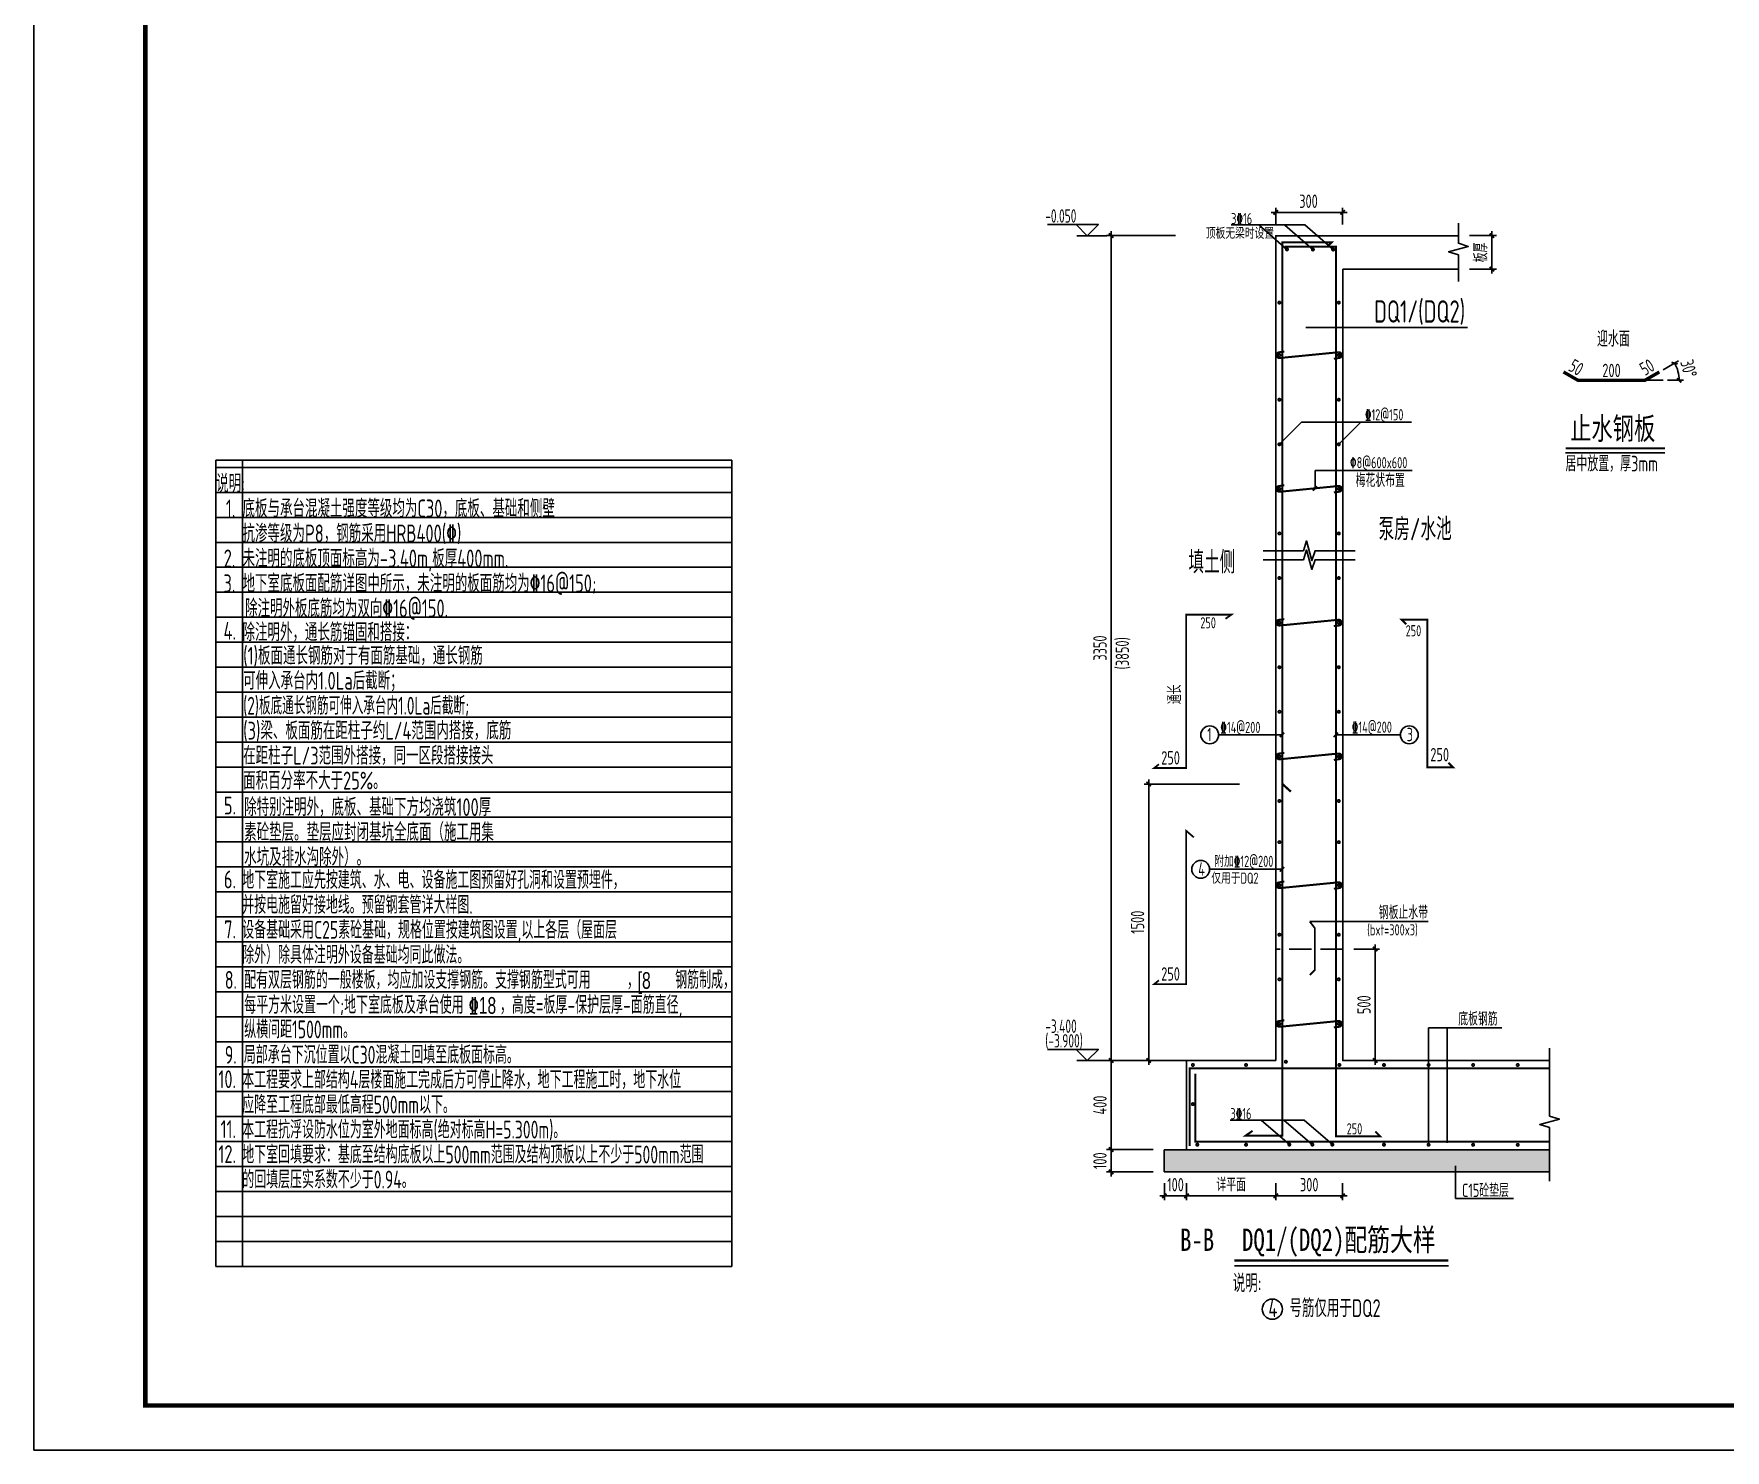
# Model space of a CAD drawing. Extents: x -695511 to 885008, y -751583 to -95266.
# Drawn here: x -560329 to -522403, y -400244 to -368476 of the extents above; entities that cross this region are included whole.
import ezdxf
from ezdxf.enums import TextEntityAlignment as Align

# ---------------------------------------------------------------- set-up
doc = ezdxf.new("R2010")
doc.units = 0
doc.header["$LTSCALE"] = 1000
doc.header["$MEASUREMENT"] = 0
doc.linetypes.add('DASH', pattern=[0.35, 0.25, -0.1])
doc.layers.add('_TSZ_PLOT_MARK', color=1, linetype='Continuous', plot=False)
doc.layers.add('打印范围（不打印！）', color=5, linetype='Continuous', plot=False)
for name, color, linetype in [('B-大样', 4, 'Continuous'), ('BEAM_CON', 4, 'Continuous'), ('BEAM_CONT', 4, 'Continuous'), ('PUB_TEXT', 7, 'Continuous'), ('PUB_TITLE', 4, 'Continuous'), ('REIN', 6, 'Continuous'), ('STEEL', 6, 'Continuous'), ('supertext', 140, 'Continuous'), ('TEXT', 7, 'Continuous'), ('THIN', 7, 'Continuous'), ('构件外轮廓线', 7, 'Continuous')]:
    doc.layers.add(name, color=color, linetype=linetype)
doc.layers.add('DIM', color=3, linetype='Continuous', lineweight=25)
doc.styles.add('-黑体', font='simhei.ttf', dxfattribs={"width": 0.8})
doc.styles.add('TSSD_Dimension', font='tssdeng.shx', dxfattribs={"width": 0.7, "bigfont": 'hztxt.shx'})
doc.styles.add('TSSD_Norm', font='Tssdeng.shx', dxfattribs={"bigfont": 'hztxt.shx'})
doc.styles.add('TSSD_Rein', font='Tssdeng.shx', dxfattribs={"width": 0.7, "bigfont": 'hztxt.shx'})
doc.styles.add('样式 1', font='GS_TXT.shx', dxfattribs={"width": 0.7, "height": 375, "bigfont": 'yjkchn.shx'})
doc.dimstyles.new('TSSD_100_100', dxfattribs={"dimtxt": 300, "dimasz": 100, "dimexe": 100, "dimexo": 250, "dimgap": 100, "dimtad": 1, "dimdec": 0, "dimzin": 0, "dimdsep": 46, "dimtxsty": 'TSSD_Dimension', "dimblk": 'ARCHTICK', "dimblk1": 'ARCHTICK', "dimblk2": 'ARCHTICK', "dimcen": 0, "dimdle": 100, "dimclrt": 7, "dimadec": 0, "dimazin": 0, "dimtfac": 1, "dimtdec": 0, "dimtix": 1, "dimtmove": 2, "dimatfit": 3, "dimfxl": 1, "dimtolj": 1, "dimtzin": 0, "dimarcsym": 0})
doc.dimstyles.new('TSSD_20_50', dxfattribs={"dimtxt": 150, "dimasz": 50, "dimexe": 50, "dimexo": 125, "dimgap": 50, "dimtad": 1, "dimdec": 0, "dimlfac": 0.4, "dimzin": 0, "dimdsep": 46, "dimtxsty": 'TSSD_Dimension', "dimblk": 'ARCHTICK', "dimblk1": 'ARCHTICK', "dimblk2": 'ARCHTICK', "dimcen": 0, "dimdle": 50, "dimclrt": 7, "dimadec": 0, "dimazin": 0, "dimtfac": 1, "dimtdec": 0, "dimtix": 1, "dimtmove": 2, "dimatfit": 3, "dimfxl": 1, "dimtolj": 1, "dimtzin": 0, "dimarcsym": 0})

# ---------------------------------------------------------------- blocks, each defined once
blk = doc.blocks.new('_ArchTick')
at = {"color": 0, "linetype": 'ByBlock', "const_width": 0.4}
blk.add_lwpolyline([(-0.5, -0.5), (0.5, 0.5)], dxfattribs=at)
blk = doc.blocks.new('*D502')
at = {"layer": 'Defpoints', "color": 0, "transparency": 16777216}
for p in [(489987, -135292), (490833, -135292), (490583, -136292)]:
    blk.add_point(p, dxfattribs=at)
at = {"layer": 'DIM', "color": 0, "lineweight": -2, "transparency": 16777216}
for p, q in [((490708, -135292), (489937, -135292)), ((489987, -136342), (489987, -135242)), ((490458, -136292), (489937, -136292))]:
    blk.add_line(p, q, dxfattribs=at)
at = {"layer": 'DIM', "color": 0, "linetype": 'ByBlock', "lineweight": -2, "transparency": 16777216, "xscale": 50, "yscale": 50, "zscale": 50}
for p, rotation in [((489987, -135292), 90), ((489987, -136292), 270)]:
    blk.add_blockref('_ArchTick', p, dxfattribs=dict(at, rotation=rotation))
at = {"layer": 'DIM', "color": 7, "transparency": 16777216, "insert": (489862, -135792), "char_height": 150, "attachment_point": 5, "rotation": 90, "style": 'TSSD_Dimension'}
blk.add_mtext('\\A1;400', dxfattribs=at)
blk = doc.blocks.new('*D503')
at = {"layer": 'Defpoints', "color": 0, "transparency": 16777216}
for p in [(492583, -125781), (491833, -126042), (492583, -126042)]:
    blk.add_point(p, dxfattribs=at)
at = {"layer": 'DIM', "color": 0, "lineweight": -2, "transparency": 16777216}
for p, q in [((491783, -125781), (492633, -125781)), ((491833, -125917), (491833, -125731)), ((492583, -125917), (492583, -125731))]:
    blk.add_line(p, q, dxfattribs=at)
at = {"layer": 'DIM', "color": 0, "linetype": 'ByBlock', "lineweight": -2, "transparency": 16777216, "xscale": 50, "yscale": 50, "zscale": 50, "rotation": 180}
blk.add_blockref('_ArchTick', (491833, -125781), dxfattribs=at)
at = {"layer": 'DIM', "color": 0, "linetype": 'ByBlock', "lineweight": -2, "transparency": 16777216, "xscale": 50, "yscale": 50, "zscale": 50}
blk.add_blockref('_ArchTick', (492583, -125781), dxfattribs=at)
at = {"layer": 'DIM', "color": 7, "transparency": 16777216, "insert": (492200, -125656), "char_height": 150, "attachment_point": 5, "style": 'TSSD_Dimension'}
blk.add_mtext('\\A1;300', dxfattribs=at)
blk = doc.blocks.new('*D504')
at = {"layer": 'Defpoints', "color": 0, "transparency": 16777216}
for p in [(492583, -134042), (492947, -134042), (492583, -135292)]:
    blk.add_point(p, dxfattribs=at)
at = {"layer": 'DIM', "color": 0, "lineweight": -2, "transparency": 16777216}
for p, q in [((492708, -134042), (492997, -134042)), ((492947, -135342), (492947, -133992)), ((492708, -135292), (492997, -135292))]:
    blk.add_line(p, q, dxfattribs=at)
at = {"layer": 'DIM', "color": 0, "linetype": 'ByBlock', "lineweight": -2, "transparency": 16777216, "xscale": 50, "yscale": 50, "zscale": 50}
for p, rotation in [((492947, -134042), 90), ((492947, -135292), 270)]:
    blk.add_blockref('_ArchTick', p, dxfattribs=dict(at, rotation=rotation))
at = {"layer": 'DIM', "color": 7, "transparency": 16777216, "insert": (492822, -134667), "char_height": 150, "attachment_point": 5, "rotation": 90, "style": 'TSSD_Dimension'}
blk.add_mtext('\\A1;500', dxfattribs=at)
blk = doc.blocks.new('*D505')
at = {"layer": 'Defpoints', "color": 0, "transparency": 16777216}
for p in [(489987, -136292), (490583, -136292), (490583, -136542)]:
    blk.add_point(p, dxfattribs=at)
at = {"layer": 'DIM', "color": 0, "lineweight": -2, "transparency": 16777216}
for p, q in [((490458, -136292), (489937, -136292)), ((489987, -136592), (489987, -136242)), ((489987, -136292), (489987, -136242)), ((490458, -136542), (489937, -136542)), ((489987, -136542), (489987, -136592))]:
    blk.add_line(p, q, dxfattribs=at)
at = {"layer": 'DIM', "color": 0, "linetype": 'ByBlock', "lineweight": -2, "transparency": 16777216, "xscale": 50, "yscale": 50, "zscale": 50}
for p, rotation in [((489987, -136292), 270), ((489987, -136542), 90)]:
    blk.add_blockref('_ArchTick', p, dxfattribs=dict(at, rotation=rotation))
at = {"layer": 'DIM', "color": 7, "transparency": 16777216, "insert": (489862, -136417), "char_height": 150, "attachment_point": 5, "rotation": 90, "style": 'TSSD_Dimension'}
blk.add_mtext('\\A1;100', dxfattribs=at)
blk = doc.blocks.new('*D506')
at = {"layer": 'Defpoints', "color": 0, "transparency": 16777216}
for p in [(490584, -136542), (490833, -136542), (490833, -136810)]:
    blk.add_point(p, dxfattribs=at)
at = {"layer": 'DIM', "color": 0, "lineweight": -2, "transparency": 16777216}
for p, q in [((490584, -136667), (490584, -136860)), ((490833, -136667), (490833, -136860)), ((490534, -136810), (490883, -136810)), ((490584, -136810), (490534, -136810)), ((490833, -136810), (490883, -136810))]:
    blk.add_line(p, q, dxfattribs=at)
at = {"layer": 'DIM', "color": 0, "linetype": 'ByBlock', "lineweight": -2, "transparency": 16777216, "xscale": 50, "yscale": 50, "zscale": 50}
blk.add_blockref('_ArchTick', (490584, -136810), dxfattribs=at)
at = {"layer": 'DIM', "color": 0, "linetype": 'ByBlock', "lineweight": -2, "transparency": 16777216, "xscale": 50, "yscale": 50, "zscale": 50, "rotation": 180}
blk.add_blockref('_ArchTick', (490833, -136810), dxfattribs=at)
at = {"layer": 'DIM', "color": 7, "transparency": 16777216, "insert": (490709, -136685), "char_height": 150, "attachment_point": 5, "style": 'TSSD_Dimension'}
blk.add_mtext('\\A1;100', dxfattribs=at)
blk = doc.blocks.new('*D507')
at = {"layer": 'Defpoints', "color": 0, "transparency": 16777216}
for p in [(493881, -126042), (494256, -126042), (493881, -126417)]:
    blk.add_point(p, dxfattribs=at)
at = {"layer": 'DIM', "color": 0, "lineweight": -2, "transparency": 16777216}
for p, q in [((494006, -126042), (494306, -126042)), ((494256, -126467), (494256, -125992)), ((494006, -126417), (494306, -126417))]:
    blk.add_line(p, q, dxfattribs=at)
at = {"layer": 'DIM', "color": 0, "linetype": 'ByBlock', "lineweight": -2, "transparency": 16777216, "xscale": 50, "yscale": 50, "zscale": 50}
for p, rotation in [((494256, -126042), 90), ((494256, -126417), 270)]:
    blk.add_blockref('_ArchTick', p, dxfattribs=dict(at, rotation=rotation))
at = {"layer": 'DIM', "color": 7, "transparency": 16777216, "insert": (494131, -126230), "char_height": 150, "attachment_point": 5, "rotation": 90, "style": 'TSSD_Dimension'}
blk.add_mtext('\\A1;板厚', dxfattribs=at)
blk = doc.blocks.new('*D508')
at = {"layer": 'Defpoints', "color": 0, "transparency": 16777216}
for p in [(490833, -136542), (491833, -136542), (491833, -136810)]:
    blk.add_point(p, dxfattribs=at)
at = {"layer": 'DIM', "color": 0, "lineweight": -2, "transparency": 16777216}
for p, q in [((490833, -136667), (490833, -136860)), ((491833, -136667), (491833, -136860)), ((490783, -136810), (491883, -136810))]:
    blk.add_line(p, q, dxfattribs=at)
at = {"layer": 'DIM', "color": 0, "linetype": 'ByBlock', "lineweight": -2, "transparency": 16777216, "xscale": 50, "yscale": 50, "zscale": 50, "rotation": 180}
blk.add_blockref('_ArchTick', (490833, -136810), dxfattribs=at)
at = {"layer": 'DIM', "color": 0, "linetype": 'ByBlock', "lineweight": -2, "transparency": 16777216, "xscale": 50, "yscale": 50, "zscale": 50}
blk.add_blockref('_ArchTick', (491833, -136810), dxfattribs=at)
at = {"layer": 'DIM', "color": 7, "transparency": 16777216, "insert": (491333, -136685), "char_height": 150, "attachment_point": 5, "style": 'TSSD_Dimension'}
blk.add_mtext('\\A1;详平面', dxfattribs=at)
blk = doc.blocks.new('*D509')
at = {"layer": 'Defpoints', "color": 0, "transparency": 16777216}
for p in [(489987, -126042), (490833, -126042), (490833, -135292)]:
    blk.add_point(p, dxfattribs=at)
at = {"layer": 'DIM', "color": 0, "lineweight": -2, "transparency": 16777216}
for p, q in [((490708, -126042), (489937, -126042)), ((489987, -135342), (489987, -125992)), ((490708, -135292), (489937, -135292))]:
    blk.add_line(p, q, dxfattribs=at)
at = {"layer": 'DIM', "color": 0, "linetype": 'ByBlock', "lineweight": -2, "transparency": 16777216, "xscale": 50, "yscale": 50, "zscale": 50}
for p, rotation in [((489987, -126042), 90), ((489987, -135292), 270)]:
    blk.add_blockref('_ArchTick', p, dxfattribs=dict(at, rotation=rotation))
at = {"layer": 'DIM', "color": 7, "transparency": 16777216, "insert": (489862, -130667), "char_height": 150, "attachment_point": 5, "rotation": 90, "style": 'TSSD_Dimension'}
blk.add_mtext('\\A1;3350', dxfattribs=at)
blk = doc.blocks.new('*D188')
at = {"layer": 'Defpoints', "color": 0, "transparency": 16777216}
for p in [(776, 1625), (776, 1625), (1101, 1812), (1187, 1625), (1533, 1758)]:
    blk.add_point(p, dxfattribs=at)
at = {"layer": 'DIM', "color": 0, "lineweight": -2, "transparency": 16777216}
for p, q in [((1188, 1862), (1529, 2059)), ((1287, 1625), (1645, 1625))]:
    blk.add_line(p, q, dxfattribs=at)
blk.add_arc((776, 1625), 769, 0, 30, dxfattribs=at)
at = {"layer": 'DIM', "color": 0, "linetype": 'ByBlock', "lineweight": -2, "transparency": 16777216, "xscale": 100, "yscale": 100, "zscale": 100}
for p, rotation in [((1442, 2009), 120.0000000003136), ((1545, 1625), 270)]:
    blk.add_blockref('_ArchTick', p, dxfattribs=dict(at, rotation=rotation))
at = {"layer": 'DIM', "color": 7, "transparency": 16777216, "insert": (1760, 1888), "char_height": 300, "attachment_point": 5, "rotation": 285, "style": 'TSSD_Dimension'}
blk.add_mtext('\\A1;30%%d', dxfattribs=at)
blk = doc.blocks.new('*D510')
at = {"layer": 'Defpoints', "color": 0, "transparency": 16777216}
for p in [(491833, -136542), (492583, -136542), (492583, -136810)]:
    blk.add_point(p, dxfattribs=at)
at = {"layer": 'DIM', "color": 0, "lineweight": -2, "transparency": 16777216}
for p, q in [((491833, -136667), (491833, -136860)), ((492583, -136667), (492583, -136860)), ((491783, -136810), (492633, -136810))]:
    blk.add_line(p, q, dxfattribs=at)
at = {"layer": 'DIM', "color": 0, "linetype": 'ByBlock', "lineweight": -2, "transparency": 16777216, "xscale": 50, "yscale": 50, "zscale": 50, "rotation": 180}
blk.add_blockref('_ArchTick', (491833, -136810), dxfattribs=at)
at = {"layer": 'DIM', "color": 0, "linetype": 'ByBlock', "lineweight": -2, "transparency": 16777216, "xscale": 50, "yscale": 50, "zscale": 50}
blk.add_blockref('_ArchTick', (492583, -136810), dxfattribs=at)
at = {"layer": 'DIM', "color": 7, "transparency": 16777216, "insert": (492208, -136685), "char_height": 150, "attachment_point": 5, "style": 'TSSD_Dimension'}
blk.add_mtext('\\A1;300', dxfattribs=at)
blk = doc.blocks.new('*D511')
at = {"layer": 'Defpoints', "color": 0, "transparency": 16777216}
for p in [(490408, -132192), (491550, -132192), (491004, -135292)]:
    blk.add_point(p, dxfattribs=at)
at = {"layer": 'DIM', "color": 0, "lineweight": -2, "transparency": 16777216}
for p, q in [((490408, -135342), (490408, -132142)), ((491425, -132192), (490358, -132192)), ((490879, -135292), (490358, -135292))]:
    blk.add_line(p, q, dxfattribs=at)
at = {"layer": 'DIM', "color": 0, "linetype": 'ByBlock', "lineweight": -2, "transparency": 16777216, "xscale": 50, "yscale": 50, "zscale": 50}
for p, rotation in [((490408, -132192), 90), ((490408, -135292), 270)]:
    blk.add_blockref('_ArchTick', p, dxfattribs=dict(at, rotation=rotation))
at = {"layer": 'DIM', "color": 7, "transparency": 16777216, "insert": (490283, -133742), "char_height": 150, "attachment_point": 5, "rotation": 90, "style": 'TSSD_Dimension'}
blk.add_mtext('\\A1;1500', dxfattribs=at)
blk = doc.blocks.new('zsgb')
at = {"layer": 'BEAM_CON', "color": 7, "linetype": 'Continuous', "const_width": 75}
blk.add_lwpolyline([(1101, 1812.2), (776.3, 1624.7), (-723.7, 1624.7), (-1048.5, 1812.2)], dxfattribs=at)
at = {"layer": 'THIN', "color": 1}
blk.add_line((776.3, 1624.7), (1186.8, 1624.7), dxfattribs=at)
at = {"layer": 'THIN'}
blk.add_line((-1001.2, 0), (1224.3, 0), dxfattribs=at)
at = {"layer": 'THIN', "const_width": 50}
blk.add_lwpolyline([(-1001.2, 100), (1224.3, 100)], dxfattribs=at)
at = {"layer": 'TEXT', "style": 'TSSD_Rein', "width": 0.7}
for s, height, p in [('迎水面', 350, (-297.6, 2380.2)), ('200', 300, (-177.3, 1696)), ('居中放置，厚3mm', 350, (-1004.2, -418))]:
    blk.add_text(s, height=height, dxfattribs=at).set_placement(p)
for rotation, p in [(330, (-961.6, 1856)), (30, (776.3, 1718.7))]:
    blk.add_text('50', height=300, rotation=rotation, dxfattribs=at).set_placement(p)
at = {"layer": 'THIN', "color": 7, "style": '-黑体', "width": 0.7}
blk.add_text('止水钢板', height=500.01, dxfattribs=at).set_placement((-900.1, 296.6))
at = {"layer": 'DIM'}
dim = blk.add_angular_dim_2l(base=(1533.3, 1758.2), line1=((776.3, 1624.7), (1186.8, 1624.7)), line2=((1101, 1812.2), (776.3, 1624.7)), dimstyle='TSSD_100_100', override={"dimasz": 100, "dimexe": 100, "dimexo": 100, "dimlfac": 0.2}, dxfattribs=at)
dim.commit()
dim.dimension.update_dxf_attribs({"geometry": '*D188', "text_midpoint": (1760.3, 1888.4)})
blk = doc.blocks.new('SDFSDFGG')
at = {"layer": 'B-大样', "linetype": 'Continuous'}
h = blk.add_hatch(dxfattribs=at)
h.set_pattern_fill('AR-CONC', color=5, scale=25, style=0)
h.set_pattern_definition([(50, (-122776.17, -499482.47), (179.315046, -15.688034), [18.75, -206.25]), (355, (-122776.17, -499482.47), (-34.687833, 188.048033), [15, -165]), (100.4514, (-122761.23, -499483.77), (144.627345, 172.359886), [15.935047, -175.28553]), (46.1842, (-122776.17, -499432.47), (266.81026, -41.379754), [28.125, -309.375]), (96.6356, (-122753.94, -499435.92), (233.66568, 243.52947), [23.90257, -262.92825]), (351.1842, (-122776.17, -499432.47), (233.66549, 243.52965), [22.5, -247.5]), (21, (-122751.17, -499444.97), (149.226763, -100.654723), [18.75, -206.25]), (326, (-122751.17, -499444.97), (60.828833, 181.28751), [15, -165]), (71.4514, (-122738.74, -499453.35), (210.055657, 80.632624), [15.935047, -175.28553]), (37.5, (-122776.17, -499482.47), (3.039964, 83.2234635), [0, -163, 0, -167.5, 0, -165.625]), (7.5, (-122776.17, -499482.47), (65.767384, 98.602928), [0, -95.5, 0, -159.25, 0, -63.125]), (327.5, (-122831.92, -499482.47), (133.455609, -5.638718), [0, -62.5, 0, -195, 0, -258.75]), (317.5, (-122856.92, -499482.47), (145.796542, 25.026246), [0, -81.25, 0, -129.5, 0, -183.75])])
h.paths.add_polyline_path([(490583.2, -136292.3), (494902.4, -136292.3), (494902.4, -136542.3), (490583.2, -136542.3)])
blk.add_line((492170.1, -127073.5), (493982, -127073.5))
at = {"layer": 'B-大样'}
for p, q in [((492583.2, -126042.3), (493880.9, -126042.3)), ((492583.2, -126417.3), (493880.9, -126417.3)), ((490833.2, -135292.3), (491833.2, -135292.3))]:
    blk.add_line(p, q, dxfattribs=at)
at = {"layer": 'B-大样', "linetype": 'DASH'}
blk.add_line((492583.2, -134042.3), (491833.2, -134042.3), dxfattribs=at)
at = {"layer": 'B-大样', "linetype": 'Continuous'}
for p, q in [((491833.2, -136292.3), (490583.2, -136292.3)), ((490583.2, -136292.3), (490583.2, -136542.3)), ((490583.2, -136542.3), (494902.4, -136542.3))]:
    blk.add_line(p, q, dxfattribs=at)
at = {"layer": 'B-大样'}
for points in [[(491833.2, -135292.3), (491833.2, -126042.3), (492583.2, -126042.3)], [(492583.2, -126417.3), (492583.2, -135292.3), (494902.4, -135292.3)], [(490833.2, -136292.3), (490833.2, -135292.3)], [(491833.2, -136292.3), (494902.4, -136292.3)]]:
    blk.add_lwpolyline(points, dxfattribs=at)
at = {"layer": 'DIM'}
for p, q in [((489937.4, -126042.3), (489600.9, -126042.3)), ((489937.4, -135292.3), (489600.9, -135292.3))]:
    blk.add_line(p, q, dxfattribs=at)
for points in [[(489594.1, -125917.3), (489719.1, -126042.3), (489844.1, -125917.3), (489275.5, -125917.3)], [(489594.1, -135167.3), (489719.1, -135292.3), (489844.1, -135167.3), (489275.5, -135167.3)]]:
    blk.add_lwpolyline(points, dxfattribs=at)
at = {"layer": 'REIN'}
for points, const_width in [([(492405.7, -126170.4), (492458.8, -126117.3), (491908.2, -126117.3), (491908.2, -136134.4), (491496, -136134.4), (491572.9, -136081.4)], 22.5), ([(491932.4, -126164.5), (492508.2, -126164.5), (492508.2, -136141.7), (493002.5, -136141.7), (492949.5, -136088.7)], 22.5), ([(493296.2, -130399.7), (493243.2, -130346.7), (493531.1, -130346.7), (493531.1, -132006.3), (493822.3, -132006.3), (493769.3, -131953.3)], 22.5), ([(491908.2, -132192.3), (492002.1, -132277.2)], 25), ([(490868.4, -136252), (490868.4, -135379.9), (494902.4, -135379.9)], 22.5), ([(490931.6, -135439.5), (490931.6, -136204.3), (494902.4, -136204.3)], 22.5)]:
    blk.add_lwpolyline(points, dxfattribs=dict(at, const_width=const_width))
at = {"layer": 'REIN', "const_width": 25}
for points in [[(491958.6, -126186.3, -1), (491958.6, -126206.3, -1)], [(492249.5, -126187.7, -1), (492249.5, -126207.7, -1)], [(492476, -126187.7, -1), (492476, -126207.7, -1)], [(491873.4, -126782.8, -1), (491873.4, -126802.8, -1)], [(492539.5, -126782.8, 1), (492539.5, -126802.8, 1)], [(491873.4, -127371.9, -1), (491873.4, -127391.9, -1)], [(492539.5, -127371.9, 1), (492539.5, -127391.9, 1)], [(491873.4, -127871.9, -1), (491873.4, -127891.9, -1)], [(492539.5, -127871.9, 1), (492539.5, -127891.9, 1)], [(491873.5, -128371.9, -1), (491873.5, -128391.9, -1)], [(492539.5, -128371.9, 1), (492539.5, -128391.9, 1)], [(491873.5, -128871.9, -1), (491873.5, -128891.9, -1)], [(492539.5, -128871.9, 1), (492539.5, -128891.9, 1)], [(491873.5, -129371.9, -1), (491873.5, -129391.9, -1)], [(492539.5, -129371.9, 1), (492539.5, -129391.9, 1)], [(491873.5, -129871.9, -1), (491873.5, -129891.9, -1)], [(492539.5, -129871.9, 1), (492539.5, -129891.9, 1)], [(491873.5, -130371.9, -1), (491873.5, -130391.9, -1)], [(492539.5, -130371.9, 1), (492539.5, -130391.9, 1)], [(491873.5, -130871.9, -1), (491873.5, -130891.9, -1)], [(492539.5, -130871.9, 1), (492539.5, -130891.9, 1)], [(491873.5, -131371.9, -1), (491873.5, -131391.9, -1)], [(492539.5, -131371.9, 1), (492539.5, -131391.9, 1)], [(491873.5, -131871.9, -1), (491873.5, -131891.9, -1)], [(492539.5, -131871.9, 1), (492539.5, -131891.9, 1)], [(491873.5, -132371.9, -1), (491873.5, -132391.9, -1)], [(492539.5, -132371.9, 1), (492539.5, -132391.9, 1)], [(491873.5, -132833.7, -1), (491873.5, -132853.7, -1)], [(492539.5, -132833.7, 1), (492539.5, -132853.7, 1)], [(491873.5, -133316.6, -1), (491873.5, -133336.6, -1)], [(492539.5, -133316.6, 1), (492539.5, -133336.6, 1)], [(491873.5, -133871.9, -1), (491873.5, -133891.9, -1)], [(492539.5, -133871.9, 1), (492539.5, -133891.9, 1)], [(491873.5, -134371.9, -1), (491873.5, -134391.9, -1)], [(492539.5, -134371.9, 1), (492539.5, -134391.9, 1)], [(491873.5, -134871.9, -1), (491873.5, -134891.9, -1)], [(492539.5, -134871.9, 1), (492539.5, -134891.9, 1)], [(490903.3, -135332.4, -1), (490903.3, -135352.4, -1)], [(491500.2, -135332.4, -1), (491500.2, -135352.4, -1)], [(491946, -135296.5, -1), (491946, -135316.5, -1)], [(492546, -135332.4, -1), (492546, -135352.4, -1)], [(493046, -135332.4, -1), (493046, -135352.4, -1)], [(493546, -135332.4, -1), (493546, -135352.4, -1)], [(494046, -135332.4, -1), (494046, -135352.4, -1)], [(494546, -135332.4, -1), (494546, -135352.4, -1)], [(490903.3, -135771.6, -1), (490903.3, -135791.6, -1)], [(490953, -136226.9, -1), (490953, -136246.9, -1)], [(491500.2, -136226.9, -1), (491500.2, -136246.9, -1)], [(491985.1, -136225.3, -1), (491985.1, -136245.3, -1)], [(492243.8, -136225.3, -1), (492243.8, -136245.3, -1)], [(492467.8, -136225.3, -1), (492467.8, -136245.3, -1)], [(493046, -136226.5, -1), (493046, -136246.5, -1)], [(493546, -136226.8, -1), (493546, -136246.8, -1)], [(494046, -136227.3, -1), (494046, -136247.3, -1)], [(494546, -136228.1, -1), (494546, -136248.1, -1)]]:
    blk.add_lwpolyline(points, format="xyb", close=True, dxfattribs=at)
at = {"layer": 'REIN', "const_width": 22.5}
for points in [[(491929.1, -127342.5), (491869.5, -127349.7, 0.9999518), (491877.3, -127414.2), (492535.6, -127349.7, -1.0000482), (492543.4, -127414.2), (492483.9, -127421.4)], [(491929.1, -128842.5), (491869.5, -128849.7, 0.9999518), (491877.4, -128914.2), (492535.6, -128849.7, -1.0000482), (492543.4, -128914.2), (492483.9, -128921.4)], [(491929.1, -130342.5), (491869.6, -130349.7, 0.9999518), (491877.4, -130414.2), (492535.6, -130349.7, -1.0000482), (492543.4, -130414.2), (492483.9, -130421.4)], [(491929.1, -131842.5), (491869.6, -131849.7, 0.9999518), (491877.4, -131914.2), (492535.6, -131849.7, -1.0000482), (492543.4, -131914.2), (492483.9, -131921.4)], [(491929.1, -133287.1), (491869.6, -133294.4, 0.9999518), (491877.4, -133358.9), (492535.6, -133294.4, -1.0000482), (492543.4, -133358.9), (492483.9, -133366.1)], [(491929.1, -134842.5), (491869.6, -134849.7, 0.9999518), (491877.4, -134914.2), (492535.6, -134849.7, -1.0000482), (492543.4, -134914.2), (492483.9, -134921.4)]]:
    blk.add_lwpolyline(points, format="xyb", dxfattribs=at)
at = {"layer": 'REIN', "linetype": 'Continuous', "const_width": 20}
for points in [[(491269.7, -130338.9), (491335.1, -130292.3), (490827.8, -130292.3), (490827.8, -132012.4), (490469.7, -132012.4), (490523, -131969.9)], [(490914, -132789.7), (490914, -132789.7), (490827.8, -132715.8), (490827.8, -134435.8), (490469.7, -134435.8), (490523, -134393.4)]]:
    blk.add_lwpolyline(points, dxfattribs=at)
at = {"layer": 'REIN', "color": 4, "const_width": 20}
blk.add_lwpolyline([(492214.2, -133733.7), (492270.7, -133807.5), (492270.7, -134277.2), (492214.2, -134333.7)], dxfattribs=at)
at = {"layer": 'TEXT', "color": 3}
blk.add_line((491369.8, -137596.5), (493768.9, -137596.5), dxfattribs=at)
at = {"layer": 'TEXT', "color": 3, "const_width": 25}
blk.add_lwpolyline([(491369.8, -137534), (493768.9, -137534)], dxfattribs=at)
at = {"layer": 'THIN'}
for p, q in [((492158.1, -125922.2), (491331.6, -125922.2)), ((491642.3, -125922.2), (491958.6, -126196.3)), ((491933.3, -125923.6), (492249.5, -126197.7)), ((492158.1, -125922.2), (492476, -126197.7)), ((492121.4, -128133.7), (491873.5, -128381.9)), ((492121.4, -128133.7), (493354.6, -128133.7)), ((492787.5, -128133.7), (492539.5, -128381.9)), ((492274.4, -128677), (492274.4, -128877.8)), ((492274.4, -128677), (493360.9, -128677)), ((491908.2, -131640), (491192.6, -131640)), ((493229.7, -131640), (492507, -131640)), ((491908.2, -133148.3), (491091.6, -133148.3)), ((492214.2, -133733.7), (493541.6, -133733.7)), ((493546, -134926.7), (494368.9, -134926.7)), ((493546, -136193), (493546, -134926.7)), ((493754.1, -134926.7), (493754.1, -136217.3)), ((492149.9, -135959.8), (491323.4, -135959.8)), ((491668.8, -135961.2), (491985.1, -136235.3)), ((491925, -135961.2), (492241.3, -136235.3)), ((492149.9, -135959.8), (492467.8, -136235.3)), ((493848.9, -136838.8), (493848.9, -136474)), ((494496.7, -136838.8), (493848.9, -136838.8))]:
    blk.add_line(p, q, dxfattribs=at)
for points in [[(493880.9, -126557.3), (493880.9, -126257.3), (493770.9, -126222.3), (493990.9, -126162.3), (493880.9, -126127.3), (493880.9, -125902.3)], [(491693.2, -129575.7), (492143.2, -129575.7), (492178.2, -129465.7), (492238.2, -129685.7), (492273.2, -129575.7), (492723.2, -129575.7)], [(491693.2, -129675.7), (492143.2, -129675.7), (492178.2, -129565.7), (492238.2, -129785.7), (492273.2, -129675.7), (492723.2, -129675.7)], [(494902.4, -136645.6), (494902.4, -136044.8), (494792.4, -136009.8), (495012.4, -135949.8), (494902.4, -135914.8), (494902.4, -135152.3)]]:
    blk.add_lwpolyline(points, dxfattribs=at)
for centre in [(491092.6, -131640), (493329.7, -131640), (490991.6, -133148.3)]:
    blk.add_circle(centre, 100, dxfattribs=at)
at = {"layer": 'B-大样', "xscale": 0.4999950000201352, "yscale": 0.4999950000201352, "zscale": 0.4999950000201352}
blk.add_blockref('zsgb', (495583.3, -128476.8), dxfattribs=at)
at = {"layer": 'THIN', "xscale": 50, "yscale": 50, "zscale": 50}
for p in [(492273.1, -128877.8), (491903.1, -131640), (492507, -131640), (491903.1, -133148.3)]:
    blk.add_blockref('_ArchTick', p, dxfattribs=at)
at = {"layer": 'DIM', "color": 6, "style": 'TSSD_Rein', "width": 0.65}
for s, p in [('-0.050', (489248.2, -125896.3)), ('-3.400', (489248.2, -134982.8)), ('(-3.900)', (489248.2, -135146.3))]:
    blk.add_text(s, height=150, dxfattribs=at).set_placement(p)
at = {"layer": 'PUB_TEXT', "color": 7, "style": '-黑体', "width": 0.75}
for s, p in [('B-B', (490760.1, -137502.3)), ('DQ1/(DQ2)配筋大样', (491454.6, -137502.3))]:
    blk.add_text(s, height=250, dxfattribs=at).set_placement(p, align=Align.BOTTOM_LEFT)
at = {"layer": 'TEXT', "style": 'TSSD_Norm', "width": 0.7}
for s, height, p in [('3%%13216', 125, (491332.7, -125913.7)), ('顶板无梁时设置', 125, (491048.7, -126077.4)), ('%%13212@150', 125, (492831.5, -128112.6)), ('%%1308@600x600', 125, (492664.9, -128650.5)), ('250', 125, (490987, -130445.7)), ('250', 125, (493289.2, -130534.9)), ('%%13214@200', 125, (491211.1, -131618.9)), ('%%13214@200', 125, (492685.2, -131616.6)), ('附加%%13212@200', 125, (491143.1, -133120.9)), ('3%%13216', 125, (491324.5, -135951.3)), ('250', 125, (492627.7, -136120.6)), ('C15砼垫层', 150, (493920.5, -136823.2))]:
    blk.add_text(s, height=height, dxfattribs=at).set_placement(p)
at = {"layer": 'TEXT', "color": 4, "style": 'TSSD_Norm', "width": 0.7}
for s, p in [('DQ1/(DQ2)', (493956.9, -127017.1)), ('泵房/水池 ', (493912.1, -129458.5)), ('填土侧', (491379.2, -129829.4))]:
    blk.add_text(s, height=250, dxfattribs=at).set_placement(p, align=Align.RIGHT)
at = {"layer": 'TEXT', "color": 7, "style": 'TSSD_Rein', "width": 0.7}
for s, height, p in [('梅花状布置', 150, (492728.9, -128860.8)), ('1', 150, (491064.1, -131711.8)), ('3', 150, (493301.3, -131711.8)), ('250', 150, (493565.8, -131937.2)), ('250', 150, (490548.4, -131973.1)), ('钢板止水带', 150, (492987.9, -133707.7)), ('(bxt=300x3)', 125, (492857.2, -133889.5)), ('250', 150, (490548.4, -134396.5)), (' 底板钢筋', 150, (493815.2, -134900.7))]:
    blk.add_text(s, height=height, dxfattribs=at).set_placement(p)
for s, p in [('(3850)', (490187.2, -130906.9)), ('通长', (490774.7, -131296.9))]:
    blk.add_text(s, height=150, rotation=90, dxfattribs=at).set_placement(p)
at = {"layer": 'TEXT', "color": 30, "style": 'TSSD_Norm', "width": 0.7}
blk.add_text('仅用于DQ2', height=125, dxfattribs=at).set_placement((491110.1, -133310.2))
at = {"layer": 'THIN', "style": 'TSSD_Rein', "width": 0.7}
blk.add_text('4', height=150, dxfattribs=at).set_placement((490963.2, -133220.1))
at = {"layer": 'DIM'}
dim = blk.add_linear_dim(base=(492583.2, -125781.5), p1=(491833.2, -126042.3), p2=(492583.2, -126042.3), text='300', dimstyle='TSSD_20_50', override={"dimtxsty": 'TSSD_Dimension'}, dxfattribs=at)
dim.commit()
dim.dimension.update_dxf_attribs({"geometry": '*D503', "text_midpoint": (492200.2, -125656.5), "dimtype": 160})
for base, p1, p2, text, picture, middle in [((489987.4, -126042.3), (490833.2, -135292.3), (490833.2, -126042.3), '3350', '*D509', (489862.4, -130667.3)), ((489987.4, -135292.3), (490583.2, -136292.3), (490833.2, -135292.3), '400', '*D502', (489862.4, -135792.3))]:
    dim = blk.add_linear_dim(base=base, p1=p1, p2=p2, angle=90, text=text, dimstyle='TSSD_20_50', override={"dimtxsty": 'TSSD_Dimension'}, dxfattribs=at)
    dim.commit()
    dim.dimension.update_dxf_attribs({"geometry": picture, "text_midpoint": middle})
for base, p1, p2, text, picture, middle in [((494256.1, -126042.3), (493880.9, -126417.3), (493880.9, -126042.3), '板厚', '*D507', (494131.1, -126229.8)), ((490408.2, -132192.3), (491004, -135292.3), (491550.1, -132192.3), '1500', '*D511', (490283.2, -133742.3))]:
    dim = blk.add_linear_dim(base=base, p1=p1, p2=p2, angle=90, text=text, dimstyle='TSSD_20_50', dxfattribs=at)
    dim.commit()
    dim.dimension.update_dxf_attribs({"geometry": picture, "text_midpoint": middle})
for base, p1, p2, picture, middle in [((492946.8, -134042.3), (492583.2, -135292.3), (492583.2, -134042.3), '*D504', (492821.8, -134667.3)), ((489987.4, -136292.3), (490583.2, -136542.3), (490583.2, -136292.3), '*D505', (489862.4, -136417.3))]:
    dim = blk.add_linear_dim(base=base, p1=p1, p2=p2, angle=90, dimstyle='TSSD_20_50', dxfattribs=at)
    dim.commit()
    dim.dimension.update_dxf_attribs({"geometry": picture, "text_midpoint": middle})
dim = blk.add_linear_dim(base=(490833.2, -136810.3), p1=(490584.1, -136542.3), p2=(490833.2, -136542.3), dimstyle='TSSD_20_50', dxfattribs=at)
dim.commit()
dim.dimension.update_dxf_attribs({"geometry": '*D506', "text_midpoint": (490708.7, -136685.3)})
dim = blk.add_linear_dim(base=(491833.2, -136810.3), p1=(490833.2, -136542.3), p2=(491833.2, -136542.3), text='详平面', dimstyle='TSSD_20_50', dxfattribs=at)
dim.commit()
dim.dimension.update_dxf_attribs({"geometry": '*D508', "text_midpoint": (491333.2, -136685.3)})
dim = blk.add_linear_dim(base=(492583.2, -136810.3), p1=(491833.2, -136542.3), p2=(492583.2, -136542.3), text='300', dimstyle='TSSD_20_50', override={"dimtxsty": 'TSSD_Dimension'}, dxfattribs=at)
dim.commit()
dim.dimension.update_dxf_attribs({"geometry": '*D510', "text_midpoint": (492208.2, -136685.3)})

msp = doc.modelspace()

# ---------------------------------------------------------------- linework, layer by layer
msp.add_line((-546548.8, -389962), (-546015.5, -389962))
at = {"layer": '_TSZ_PLOT_MARK'}
msp.add_lwpolyline([(-560329.4, -400243.8), (-455229.4, -400243.8), (-455229.4, -340843.8), (-560329.4, -340843.8)], close=True, dxfattribs=at)
at = {"layer": 'PUB_TITLE'}
msp.add_lwpolyline([(-560329.4, -400243.8), (-455229.4, -400243.8), (-455229.4, -340843.8), (-560329.4, -340843.8)], close=True, dxfattribs=at)
at = {"layer": 'PUB_TITLE', "const_width": 100}
msp.add_lwpolyline([(-557829.4, -399243.8), (-456229.4, -399243.8), (-456229.4, -341843.8), (-557829.4, -341843.8)], close=True, dxfattribs=at)
at = {"layer": 'STEEL', "const_width": 0.133}
msp.add_lwpolyline([(-547769.5, -389828.7), (-547636.2, -389962), (-547636.2, -389695.4), (-547369.5, -389562), (-547369.5, -389828.7), (-547236.2, -389962)], dxfattribs=at)
at = {"layer": '打印范围（不打印！）', "linetype": 'Continuous'}
for p, q in [((-556249.9, -378042.1), (-556249.9, -396122.3)), ((-556249.9, -378042.1), (-544674.3, -378042.1)), ((-555649.9, -378042.1), (-555649.9, -396122.3)), ((-544674.3, -378042.1), (-544674.3, -396122.3)), ((-556249.9, -378202.1), (-544674.3, -378202.1)), ((-556249.9, -378762.1), (-544674.3, -378762.1)), ((-556249.9, -379322.1), (-544674.3, -379322.1)), ((-556249.9, -379882.1), (-544674.3, -379882.1)), ((-556249.9, -380442.1), (-544674.3, -380442.1)), ((-556249.9, -381002.1), (-544674.3, -381002.1)), ((-556249.9, -381562.1), (-544674.3, -381562.1)), ((-556249.9, -381562.1), (-544674.3, -381562.1)), ((-556249.9, -382122.1), (-544674.3, -382122.1)), ((-556249.9, -382122.1), (-544674.3, -382122.1)), ((-556249.9, -382122.1), (-544674.3, -382122.1)), ((-556249.9, -382122.1), (-544674.3, -382122.1)), ((-556249.9, -382682.1), (-544674.3, -382682.1)), ((-556249.9, -383242.1), (-544674.3, -383242.1)), ((-556249.9, -383802.1), (-544674.3, -383802.1)), ((-556249.9, -383802.1), (-544674.3, -383802.1)), ((-556249.9, -383802.1), (-544674.3, -383802.1)), ((-556249.9, -384362.1), (-544674.3, -384362.1)), ((-556249.9, -384362.1), (-544674.3, -384362.1)), ((-556249.9, -384362.1), (-544674.3, -384362.1)), ((-556249.9, -384922.2), (-544674.3, -384922.2)), ((-556249.9, -385482.2), (-544674.3, -385482.2)), ((-556249.9, -386042.2), (-544674.3, -386042.2)), ((-556249.9, -386602.2), (-544674.3, -386602.2)), ((-556249.9, -387162.2), (-544674.3, -387162.2)), ((-556249.9, -387722.2), (-544674.3, -387722.2)), ((-556249.9, -388282.2), (-544674.3, -388282.2)), ((-556249.9, -388842.2), (-544674.3, -388842.2)), ((-556249.9, -388842.2), (-544674.3, -388842.2)), ((-556249.9, -389402.2), (-544674.3, -389402.2)), ((-556249.9, -389962.2), (-544674.3, -389962.2)), ((-556249.9, -390522.2), (-544674.3, -390522.2)), ((-556249.9, -391082.2), (-544674.3, -391082.2)), ((-556249.9, -391642.2), (-544674.3, -391642.2)), ((-556249.9, -392202.2), (-544674.3, -392202.2)), ((-556249.9, -392762.2), (-544674.3, -392762.2)), ((-556249.9, -393322.2), (-544674.3, -393322.2)), ((-556249.9, -393882.3), (-544674.3, -393882.3)), ((-556249.9, -394442.3), (-544674.3, -394442.3)), ((-556249.9, -395002.3), (-544674.3, -395002.3)), ((-556249.9, -395562.3), (-544674.3, -395562.3)), ((-556249.9, -396122.3), (-544674.3, -396122.3))]:
    msp.add_line(p, q, dxfattribs=at)
at = {"layer": '构件外轮廓线'}
msp.add_circle((-532557.8, -397081.1), 226.9, dxfattribs=at)

# ---------------------------------------------------------------- block references
at = {"layer": 'BEAM_CONT', "xscale": 2, "yscale": 2, "zscale": 2}
msp.add_blockref('SDFSDFGG', (-1516146.5, -120919.1), dxfattribs=at)

# ---------------------------------------------------------------- texts
at = {"layer": 'PUB_TEXT', "color": 2, "style": 'TSSD_Rein'}
for s, height, width, p in [('说明:', 400, 0.7, (-556241.4, -378762.1)), ('本工程抗浮设防水位为室外地面标高(绝对标高H=5.300m)。', 400.004, 0.67, (-555656, -393253.6)), ('地下室回填要求：基底至结构底板以上500mm范围及结构顶板以上不少于500mm范围', 400.004, 0.67, (-555656, -393813.6)), ('的回填层压实系数不少于0.94。', 400.004, 0.67, (-555656, -394373.6)), ('说明:', 400, 0.7, (-533445.4, -396699.1))]:
    msp.add_text(s, height=height, rotation=359.99997, dxfattribs=dict(at, width=width)).set_placement(p)
at = {"layer": 'PUB_TEXT', "style": 'TSSD_Rein'}
for s, height, width, p in [('底板与承台混凝土强度等级均为C30，底板、基础和侧壁', 400.004, 0.7, (-555649.9, -379321.9)), ('抗渗等级为P8，钢筋采用HRB400(\x84)', 400.004, 0.7, (-555649.9, -379881.9)), ('未注明的底板顶面标高为-3.40m,板厚400mm.', 400.004, 0.7, (-555649.9, -380442.1)), ('地下室底板面配筋详图中所示，未注明的板面筋均为%%13216@150;', 400.004, 0.7, (-555649.9, -381001.9)), ('除注明外板底筋均为双向%%13216@150.', 400.004, 0.7, (-555593.3, -381561.9)), ('除注明外，通长筋锚固和搭接：', 400.004, 0.7, (-555649.9, -382097.6)), ('(1)板面通长钢筋对于有面筋基础，通长钢筋', 400.004, 0.7, (-555635.4, -382625.8)), ('可伸入承台内1.0La后截断；', 400.004, 0.7, (-555635.4, -383185.8)), ('(2)板底通长钢筋可伸入承台内1.0La后截断; ', 400.004, 0.65, (-555635.4, -383745.8)), ('(3)梁、板面筋在距柱子约L/4范围内搭接，底筋', 400.004, 0.7, (-555635.4, -384305.8)), ('在距柱子L/3范围外搭接，同一区段搭接接头', 400.004, 0.7, (-555635.4, -384865.8)), ('面积百分率不大于25%%%。 ', 400.004, 0.7, (-555635.4, -385425.8)), ('除特别注明外，底板、基础下方均浇筑100厚', 400.004, 0.7, (-555612.9, -386020.6, 968.4)), ('素砼垫层。垫层应封闭基坑全底面（施工用集', 400.004, 0.7, (-555612.9, -386580.6, 968.4)), ('水坑及排水沟除外）。', 400, 0.7, (-555612.9, -387140.6, 968.4)), ('地下室施工应先按建筑、水、电、设备施工图预留好孔洞和设置预埋件，', 400.004, 0.67, (-555656, -387653.5)), ('并按电施留好接地线。预留钢套管详大样图.', 400.004, 0.67, (-555656, -388213.5)), ('设备基础采用C25素砼基础，规格位置按建筑图设置,以上各层（屋面层', 400.004, 0.67, (-555656, -388773.5)), ('除外）除具体注明外设备基础均同此做法。', 400.004, 0.67, (-555656, -389333.5)), ('8. 配有双层钢筋的一般楼板，均应加设支撑钢筋。支撑钢筋型式可用     ，     钢筋制成，', 400.004, 0.67, (-556045.5, -389895.4)), ('每平方米设置一个;地下室底板及承台使用     ，高度=板厚-保护层厚-面筋直径,', 400.004, 0.67, (-555610.5, -390455.5)), ('纵横间距1500mm。', 400.004, 0.67, (-555611.4, -391005.8)), ('9. 局部承台下沉位置以C30混凝土回填至底板面标高。', 400.004, 0.67, (-556045.5, -391575.4)), ('本工程要求上部结构4层楼面施工完成后方可停止降水，地下工程施工时，地下水位', 400.004, 0.67, (-555656, -392133.6)), ('应降至工程底部最低高程500mm以下。', 400.004, 0.67, (-555656, -392693.6)), ('4', 400, 0.7, (-532644.9, -397258.9)), ('    号筋仅用于DQ2', 400.004, 0.7, (-532853.9, -397258.9))]:
    msp.add_text(s, height=height, rotation=359.99997, dxfattribs=dict(at, width=width)).set_placement(p)
at = {"layer": 'PUB_TEXT', "style": 'TSSD_Rein', "width": 0.7}
for s, p in [('1.', (-555809.9, -379321.9)), ('2.', (-555809.9, -380442.1)), ('3.', (-555809.9, -381001.9)), ('4.', (-555795.4, -382065.8)), ('5.', (-555795.4, -385985.8)), ('6.', (-555795.4, -387643.4)), ('7.', (-555795.4, -388763.4)), ('10.', (-555795.4, -392123.5)), ('11.', (-555795.4, -393243.5)), ('12.', (-555795.4, -393803.5))]:
    msp.add_text(s, height=400, rotation=359.99997, dxfattribs=at).set_placement(p, align=Align.RIGHT)
at = {"layer": 'supertext', "color": 7, "style": '样式 1', "width": 0.7}
for s, p in [('[8', (-546788.9, -389895.4)), ('\x8418', (-550576.8, -390455.5))]:
    msp.add_text(s, height=375, dxfattribs=at).set_placement(p)

doc.saveas('drawing.dxf')
